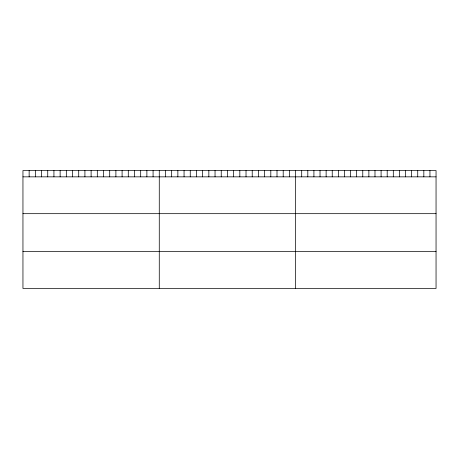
<?xml version="1.0" encoding="UTF-8"?>
<svg xmlns="http://www.w3.org/2000/svg" width="459" height="459" viewBox="0 0 459 459"><rect width="100%" height="100%" fill="white"/><g stroke="black" fill="none" stroke-linecap="round" stroke-linejoin="round"><path stroke-width="0.69" d="M436.05 176.847L436.05 288.453L22.95 288.453L22.95 170.547L436.05 170.547L436.05 176.847L22.95 176.847M22.95 213.676L436.05 213.676M22.95 251.624L436.05 251.624M429.945 170.547L429.945 176.847M423.835 170.547L423.835 176.847M417.73 170.547L417.73 176.847M411.625 170.547L411.625 176.847M405.515 170.547L405.515 176.847M399.41 170.547L399.41 176.847M393.306 170.547L393.306 176.847M387.195 170.547L387.195 176.847M381.09 170.547L381.09 176.847M374.986 170.547L374.986 176.847M368.875 170.547L368.875 176.847M362.771 170.547L362.771 176.847M356.66 170.547L356.66 176.847M350.556 170.547L350.556 176.847M344.451 170.547L344.451 176.847M338.34 170.547L338.34 176.847M332.236 170.547L332.236 176.847M326.131 170.547L326.131 176.847M320.021 170.547L320.021 176.847M313.916 170.547L313.916 176.847M307.811 170.547L307.811 176.847M301.701 170.547L301.701 176.847M295.596 170.547L295.596 288.453M289.399 170.547L289.399 176.847M283.203 170.547L283.203 176.847M277.007 170.547L277.007 176.847M270.81 170.547L270.81 176.847M264.613 170.547L264.613 176.847M258.417 170.547L258.417 176.847M252.221 170.547L252.221 176.847M246.024 170.547L246.024 176.847M239.827 170.547L239.827 176.847M233.631 170.547L233.631 176.847M227.434 170.547L227.434 176.847M221.238 170.547L221.238 176.847M215.042 170.547L215.042 176.847M208.845 170.547L208.845 176.847M202.648 170.547L202.648 176.847M196.452 170.547L196.452 176.847M190.256 170.547L190.256 176.847M184.059 170.547L184.059 176.847M177.862 170.547L177.862 176.847M171.666 170.547L171.666 176.847M165.469 170.547L165.469 176.847M159.273 170.547L159.273 288.453M153.077 170.547L153.077 176.847M146.88 170.547L146.88 176.847M140.683 170.547L140.683 176.847M134.487 170.547L134.487 176.847M128.29 170.547L128.29 176.847M122.094 170.547L122.094 176.847M115.897 170.547L115.897 176.847M109.701 170.547L109.701 176.847M103.504 170.547L103.504 176.847M97.308 170.547L97.308 176.847M91.112 170.547L91.112 176.847M84.915 170.547L84.915 176.847M78.718 170.547L78.718 176.847M72.522 170.547L72.522 176.847M66.325 170.547L66.325 176.847M60.129 170.547L60.129 176.847M53.932 170.547L53.932 176.847M47.736 170.547L47.736 176.847M41.54 170.547L41.54 176.847M35.343 170.547L35.343 176.847M29.146 170.547L29.146 176.847"/></g></svg>
